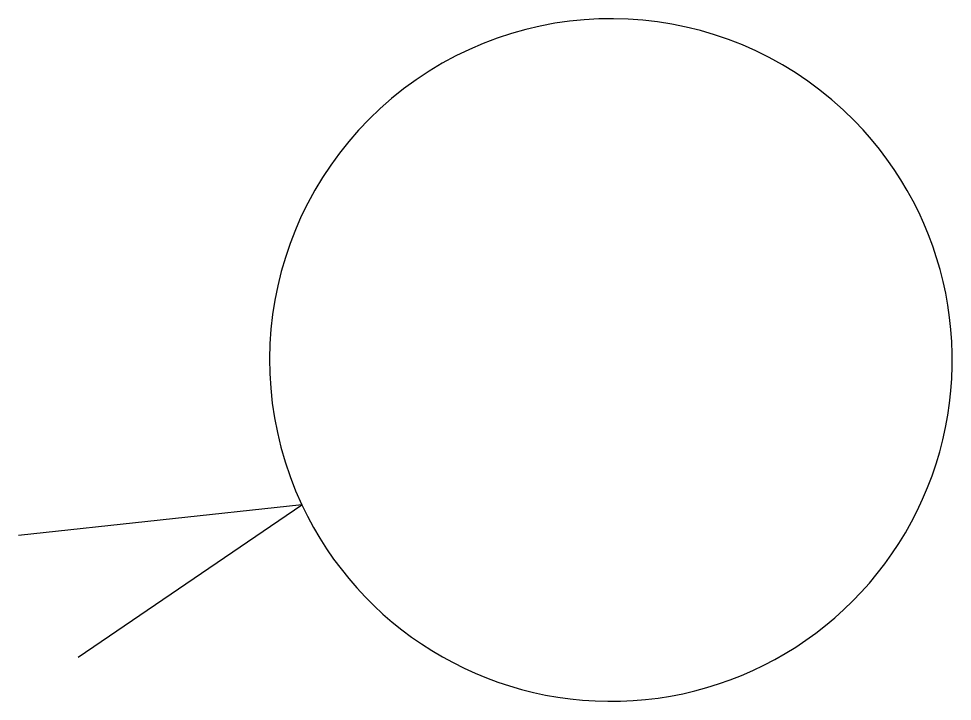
# Model space of a CAD drawing. Extents: x 261 to 673, y 127 to 428.
import ezdxf

# ---------------------------------------------------------------- set-up
doc = ezdxf.new("R2010")
doc.units = 0
doc.header["$MEASUREMENT"] = 0
doc.layers.get('0').update_dxf_attribs({"linetype": 'CONTINUOUS'})

msp = doc.modelspace()

# ---------------------------------------------------------------- linework, layer by layer
msp.add_lwpolyline([(287.58, 146.74), (386.1, 213.79, 1.185258), (629.58, 383.08, 0.843698), (386.1, 213.79), (261.29, 200.36)], format="xyb")

doc.saveas('drawing.dxf')
